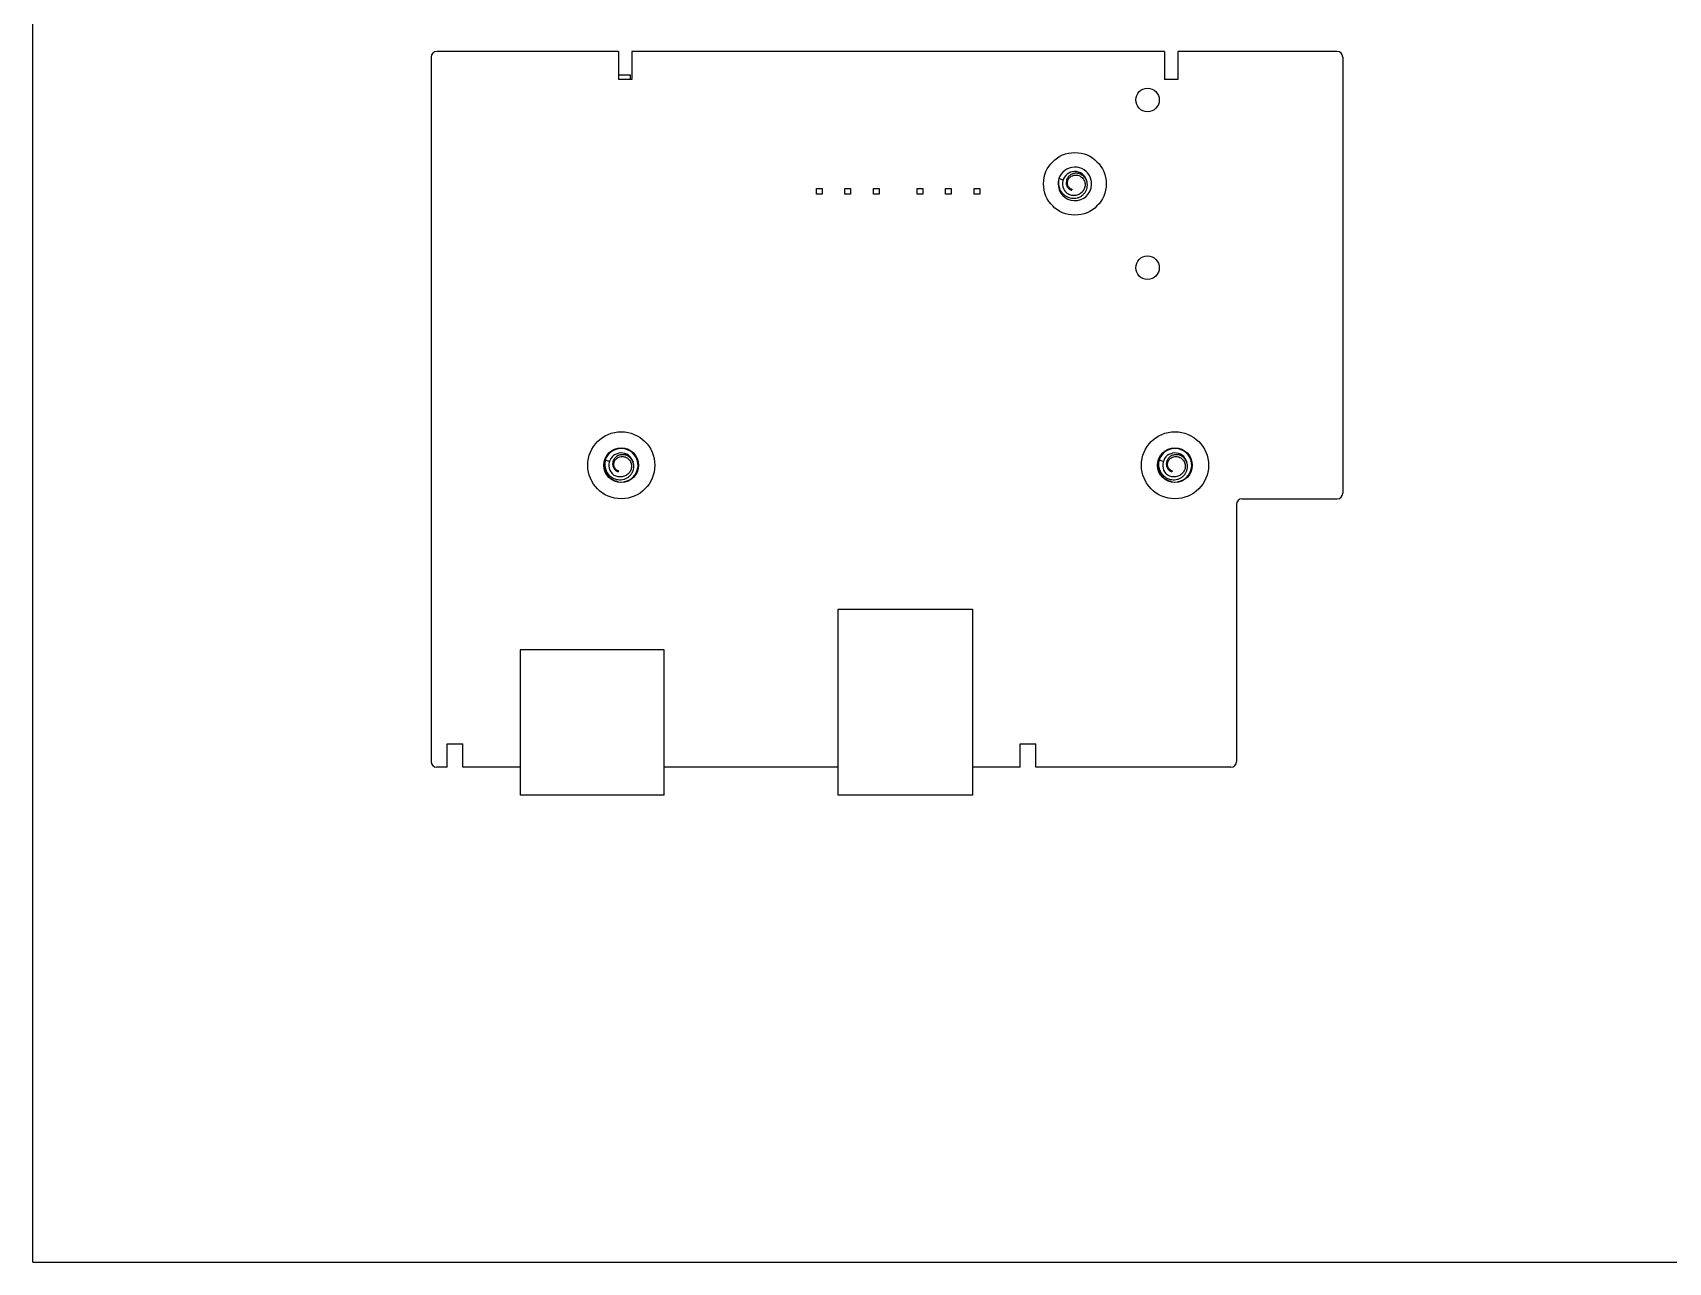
# Model space of a CAD drawing. Header units: millimetres. Extents: x 0 to 420, y 0 to 297.
# Drawn here: x 0 to 146.2, y 0 to 109.9 of the extents above; entities that cross this region are included whole.
import ezdxf

# ---------------------------------------------------------------- set-up
doc = ezdxf.new("R2010")
doc.units = ezdxf.units.MM
doc.header["$LTSCALE"] = 23.1
doc.layers.get('0').update_dxf_attribs({"linetype": 'CONTINUOUS'})

msp = doc.modelspace()

# ---------------------------------------------------------------- linework, layer by layer
at = {"color": 7, "linetype": 'Continuous'}
for p, q in [((0, 0), (0, 297)), ((52.364, 108.265), (36.114, 108.265)), ((52.364, 108.265), (52.364, 105.765)), ((53.564, 108.265), (53.564, 105.765)), ((101.164, 108.265), (53.564, 108.265)), ((101.164, 108.265), (101.164, 105.765)), ((102.364, 108.265), (102.364, 105.765)), ((116.614, 108.265), (102.364, 108.265)), ((35.614, 107.765), (35.614, 44.765)), ((117.114, 107.765), (117.114, 68.765)), ((52.364, 106.165), (53.414, 106.165)), ((53.564, 105.765), (52.364, 105.765)), ((53.414, 106.165), (53.414, 105.765)), ((102.364, 105.765), (101.164, 105.765)), ((92.118, 96.767), (91.737, 96.891)), ((70.064, 95.511), (70.064, 96.011)), ((70.064, 96.011), (70.564, 96.011)), ((70.564, 95.511), (70.064, 95.511)), ((70.564, 96.011), (70.564, 95.511)), ((72.614, 95.511), (72.614, 96.011)), ((72.614, 96.011), (73.114, 96.011)), ((73.114, 95.511), (72.614, 95.511)), ((73.114, 96.011), (73.114, 95.511)), ((75.164, 95.511), (75.164, 96.011)), ((75.164, 96.011), (75.664, 96.011)), ((75.664, 95.511), (75.164, 95.511)), ((75.664, 96.011), (75.664, 95.511)), ((79.064, 95.511), (79.064, 96.011)), ((79.064, 96.011), (79.564, 96.011)), ((79.564, 95.511), (79.064, 95.511)), ((79.564, 96.011), (79.564, 95.511)), ((81.614, 95.511), (81.614, 96.011)), ((81.614, 96.011), (82.114, 96.011)), ((82.114, 95.511), (81.614, 95.511)), ((82.114, 96.011), (82.114, 95.511)), ((84.164, 95.511), (84.164, 96.011)), ((84.164, 96.011), (84.664, 96.011)), ((84.664, 95.511), (84.164, 95.511)), ((84.664, 96.011), (84.664, 95.511)), ((92.919, 95.918), (92.887, 95.851)), ((51.568, 71.605), (51.187, 71.728)), ((101.068, 71.605), (100.687, 71.728)), ((52.369, 70.756), (52.337, 70.688)), ((101.869, 70.756), (101.837, 70.688)), ((107.614, 67.765), (107.614, 44.765)), ((108.114, 68.265), (116.614, 68.265)), ((72.014, 41.765), (72.014, 58.405)), ((72.014, 58.405), (84.014, 58.405)), ((84.014, 58.405), (84.014, 41.765)), ((43.564, 54.765), (43.564, 41.765)), ((56.464, 54.765), (43.564, 54.765)), ((56.464, 41.765), (56.464, 54.765)), ((37.064, 44.265), (37.064, 46.365)), ((37.064, 46.365), (38.464, 46.365)), ((38.464, 44.265), (38.464, 46.365)), ((88.264, 44.265), (88.264, 46.365)), ((88.264, 46.365), (89.664, 46.365)), ((89.664, 44.265), (89.664, 46.365)), ((37.064, 44.265), (36.114, 44.265)), ((43.564, 44.265), (38.464, 44.265)), ((72.014, 44.265), (56.464, 44.265)), ((88.264, 44.265), (84.014, 44.265)), ((107.114, 44.265), (89.664, 44.265)), ((56.464, 41.765), (43.564, 41.765)), ((84.014, 41.765), (72.014, 41.765)), ((0, 0), (420, 0))]:
    msp.add_line(p, q, dxfattribs=at)
for centre, radius in [((99.664, 103.927), 1.05), ((93.164, 96.427), 2.8), ((99.664, 88.927), 1.05), ((52.614, 71.265), 1.55), ((102.114, 71.265), 1.55)]:
    msp.add_circle(centre, radius, dxfattribs=at)
at = {"color": 4, "linetype": 'Continuous'}
for centre in [(52.614, 71.265), (102.114, 71.265)]:
    msp.add_circle(centre, 3, dxfattribs=at)
at = {"color": 7, "linetype": 'Continuous'}
for centre, radius, start, end in [((36.114, 107.765), 0.5, 90, 180), ((116.614, 107.765), 0.5, 0, 90), ((93.164, 96.427), 1.5, 162.25441, 199.59264), ((93.164, 96.427), 1.5, 21.18611, 161.99973), ((93.164, 96.427), 1.5, 200.65495, 20.12411), ((93.164, 96.427), 1.1, 7.76311, 230.77125), ((93.167, 96.428), 1.497, 20.12176, 21.18569), ((93.165, 96.428), 1.501, 199.59641, 200.65734), ((52.614, 71.265), 1.5, 162.25441, 199.59264), ((52.614, 71.265), 1.5, 21.18611, 161.99973), ((52.614, 71.265), 1.5, 200.65495, 20.12411), ((52.614, 71.265), 1.1, 7.76311, 230.77125), ((52.617, 71.266), 1.497, 20.12176, 21.18569), ((102.114, 71.265), 1.5, 162.25441, 199.59264), ((102.114, 71.265), 1.5, 21.18611, 161.99973), ((102.114, 71.265), 1.5, 200.65495, 20.12411), ((102.114, 71.265), 1.1, 7.76311, 230.77125), ((102.117, 71.266), 1.497, 20.12176, 21.18569), ((52.615, 71.265), 1.501, 199.59641, 200.65734), ((102.115, 71.265), 1.501, 199.59641, 200.65734), ((116.614, 68.765), 0.5, 270, 360), ((108.114, 67.765), 0.5, 90, 180), ((36.114, 44.765), 0.5, 180, 270), ((107.114, 44.765), 0.5, 270, 360)]:
    msp.add_arc(centre, radius, start, end, dxfattribs=at)
for points, knots in [([(91.737, 96.891), (91.716, 96.806), (91.69, 96.633), (91.696, 96.371), (91.749, 96.114), (91.848, 95.871), (91.989, 95.651), (92.169, 95.46), (92.382, 95.307), (92.62, 95.197), (92.875, 95.136), (93.137, 95.126), (93.395, 95.17), (93.639, 95.265), (93.858, 95.409), (94.042, 95.596), (94.18, 95.818), (94.238, 95.984), (94.256, 96.068)], [0, 0, 0, 0, 0.0626144, 0.1252223, 0.1878137, 0.250394, 0.3129602, 0.3755121, 0.4380488, 0.5005693, 0.5630726, 0.6255575, 0.6880228, 0.7504671, 0.8128889, 0.8752864, 0.9376575, 1, 1, 1, 1]), ([(92.404, 96.679), (92.388, 96.593), (92.385, 96.415), (92.458, 96.203), (92.559, 96.059), (92.653, 95.967), (92.763, 95.895), (92.845, 95.862), (92.887, 95.851)], [0, 0, 0, 0, 0.2504944, 0.5003638, 0.6255647, 0.7505868, 0.8754038, 1, 1, 1, 1]), ([(94.253, 96.576), (94.228, 96.68), (94.147, 96.882), (93.974, 97.092), (93.803, 97.221), (93.661, 97.297), (93.508, 97.349), (93.349, 97.375), (93.188, 97.374), (93.029, 97.346), (92.878, 97.29), (92.739, 97.209), (92.618, 97.103), (92.518, 96.977), (92.444, 96.835), (92.414, 96.732), (92.404, 96.679)], [0, 0, 0, 0, 0.1251757, 0.2502369, 0.3129158, 0.3755673, 0.4381894, 0.5007796, 0.5633355, 0.6258546, 0.6883339, 0.7507701, 0.8131595, 0.8754977, 0.9377797, 1, 1, 1, 1]), ([(92.919, 95.918), (92.883, 95.929), (92.813, 95.96), (92.719, 96.024), (92.639, 96.106), (92.554, 96.233), (92.494, 96.418), (92.502, 96.612), (92.546, 96.758), (92.597, 96.861), (92.664, 96.955), (92.772, 97.064), (92.937, 97.166), (93.088, 97.205), (93.164, 97.213)], [0, 0, 0, 0, 0.0620944, 0.1243055, 0.1865867, 0.2489567, 0.3733963, 0.4981248, 0.560803, 0.6235263, 0.6862928, 0.7491058, 0.8744675, 1, 1, 1, 1]), ([(93.164, 97.213), (93.223, 97.219), (93.344, 97.218), (93.52, 97.176), (93.682, 97.096), (93.824, 96.984), (93.939, 96.844), (94.023, 96.683), (94.073, 96.509), (94.088, 96.328), (94.067, 96.148), (94.012, 95.976), (93.925, 95.816), (93.81, 95.676), (93.672, 95.559), (93.514, 95.469), (93.343, 95.408), (93.224, 95.388), (93.164, 95.383)], [0, 0, 0, 0, 0.0622475, 0.1245429, 0.1868811, 0.2492535, 0.3116673, 0.3741171, 0.4365959, 0.4990991, 0.5616331, 0.6241951, 0.6867792, 0.749381, 0.8120056, 0.8746492, 0.9373238, 1, 1, 1, 1]), ([(94.256, 96.068), (94.275, 96.151), (94.294, 96.322), (94.273, 96.493), (94.253, 96.576)], [0, 0, 0, 0, 0.5001317, 1, 1, 1, 1]), ([(93.164, 95.383), (93.042, 95.374), (92.793, 95.398), (92.568, 95.505), (92.468, 95.575)], [0, 0, 0, 0, 0.4998186, 1, 1, 1, 1]), ([(51.187, 71.728), (51.166, 71.644), (51.14, 71.471), (51.146, 71.209), (51.199, 70.952), (51.298, 70.709), (51.439, 70.488), (51.619, 70.297), (51.832, 70.144), (52.07, 70.035), (52.325, 69.973), (52.587, 69.964), (52.845, 70.007), (53.089, 70.102), (53.308, 70.246), (53.492, 70.434), (53.63, 70.656), (53.688, 70.821), (53.706, 70.906)], [0, 0, 0, 0, 0.0626144, 0.1252223, 0.1878137, 0.250394, 0.3129602, 0.3755121, 0.4380488, 0.5005693, 0.5630726, 0.6255575, 0.6880228, 0.7504671, 0.8128889, 0.8752864, 0.9376575, 1, 1, 1, 1]), ([(53.703, 71.413), (53.678, 71.517), (53.597, 71.719), (53.424, 71.929), (53.253, 72.059), (53.111, 72.135), (52.958, 72.187), (52.799, 72.213), (52.638, 72.212), (52.479, 72.183), (52.328, 72.128), (52.189, 72.046), (52.068, 71.941), (51.968, 71.815), (51.894, 71.672), (51.864, 71.569), (51.854, 71.517)], [0, 0, 0, 0, 0.1251757, 0.2502369, 0.3129158, 0.3755673, 0.4381894, 0.5007796, 0.5633355, 0.6258546, 0.6883339, 0.7507701, 0.8131595, 0.8754977, 0.9377797, 1, 1, 1, 1]), ([(52.369, 70.756), (52.333, 70.767), (52.263, 70.797), (52.169, 70.862), (52.089, 70.944), (52.004, 71.07), (51.944, 71.255), (51.952, 71.449), (51.996, 71.595), (52.047, 71.699), (52.114, 71.792), (52.222, 71.901), (52.387, 72.004), (52.538, 72.043), (52.614, 72.05)], [0, 0, 0, 0, 0.0620944, 0.1243055, 0.1865867, 0.2489567, 0.3733963, 0.4981248, 0.560803, 0.6235263, 0.6862928, 0.7491058, 0.8744675, 1, 1, 1, 1]), ([(52.614, 72.05), (52.673, 72.057), (52.794, 72.055), (52.97, 72.013), (53.132, 71.934), (53.274, 71.821), (53.389, 71.681), (53.473, 71.521), (53.523, 71.347), (53.538, 71.166), (53.517, 70.986), (53.462, 70.813), (53.375, 70.654), (53.26, 70.514), (53.122, 70.396), (52.964, 70.306), (52.793, 70.245), (52.674, 70.226), (52.614, 70.221)], [0, 0, 0, 0, 0.0622475, 0.1245429, 0.1868811, 0.2492535, 0.3116673, 0.3741171, 0.4365959, 0.4990991, 0.5616331, 0.6241951, 0.6867792, 0.749381, 0.8120056, 0.8746492, 0.9373238, 1, 1, 1, 1]), ([(100.687, 71.728), (100.666, 71.644), (100.64, 71.471), (100.646, 71.209), (100.699, 70.952), (100.798, 70.709), (100.939, 70.488), (101.119, 70.297), (101.332, 70.144), (101.57, 70.035), (101.825, 69.973), (102.087, 69.964), (102.345, 70.007), (102.589, 70.102), (102.808, 70.246), (102.992, 70.434), (103.13, 70.656), (103.188, 70.821), (103.206, 70.906)], [0, 0, 0, 0, 0.0626144, 0.1252223, 0.1878137, 0.250394, 0.3129602, 0.3755121, 0.4380488, 0.5005693, 0.5630726, 0.6255575, 0.6880228, 0.7504671, 0.8128889, 0.8752864, 0.9376575, 1, 1, 1, 1]), ([(103.203, 71.413), (103.178, 71.517), (103.097, 71.719), (102.924, 71.929), (102.753, 72.059), (102.611, 72.135), (102.458, 72.187), (102.299, 72.213), (102.138, 72.212), (101.979, 72.183), (101.828, 72.128), (101.689, 72.046), (101.568, 71.941), (101.468, 71.815), (101.394, 71.672), (101.364, 71.569), (101.354, 71.517)], [0, 0, 0, 0, 0.1251757, 0.2502369, 0.3129158, 0.3755673, 0.4381894, 0.5007796, 0.5633355, 0.6258546, 0.6883339, 0.7507701, 0.8131595, 0.8754977, 0.9377797, 1, 1, 1, 1]), ([(101.869, 70.756), (101.833, 70.767), (101.763, 70.797), (101.669, 70.862), (101.589, 70.944), (101.504, 71.07), (101.444, 71.255), (101.452, 71.449), (101.496, 71.595), (101.547, 71.699), (101.614, 71.792), (101.722, 71.901), (101.887, 72.004), (102.038, 72.043), (102.114, 72.05)], [0, 0, 0, 0, 0.0620944, 0.1243055, 0.1865867, 0.2489567, 0.3733963, 0.4981248, 0.560803, 0.6235263, 0.6862928, 0.7491058, 0.8744675, 1, 1, 1, 1]), ([(102.114, 72.05), (102.173, 72.057), (102.294, 72.055), (102.47, 72.013), (102.632, 71.934), (102.774, 71.821), (102.889, 71.681), (102.973, 71.521), (103.023, 71.347), (103.038, 71.166), (103.017, 70.986), (102.962, 70.813), (102.875, 70.654), (102.76, 70.514), (102.622, 70.396), (102.464, 70.306), (102.293, 70.245), (102.174, 70.226), (102.114, 70.221)], [0, 0, 0, 0, 0.0622475, 0.1245429, 0.1868811, 0.2492535, 0.3116673, 0.3741171, 0.4365959, 0.4990991, 0.5616331, 0.6241951, 0.6867792, 0.749381, 0.8120056, 0.8746492, 0.9373238, 1, 1, 1, 1]), ([(51.854, 71.517), (51.838, 71.431), (51.835, 71.252), (51.908, 71.041), (52.009, 70.897), (52.103, 70.805), (52.213, 70.732), (52.295, 70.7), (52.337, 70.688)], [0, 0, 0, 0, 0.2504944, 0.5003638, 0.6255647, 0.7505868, 0.8754038, 1, 1, 1, 1]), ([(52.614, 70.221), (52.492, 70.211), (52.243, 70.235), (52.018, 70.343), (51.918, 70.413)], [0, 0, 0, 0, 0.4998186, 1, 1, 1, 1]), ([(53.706, 70.906), (53.725, 70.989), (53.744, 71.16), (53.723, 71.33), (53.703, 71.413)], [0, 0, 0, 0, 0.5001317, 1, 1, 1, 1]), ([(101.354, 71.517), (101.338, 71.431), (101.335, 71.252), (101.408, 71.041), (101.509, 70.897), (101.603, 70.805), (101.713, 70.732), (101.795, 70.7), (101.837, 70.688)], [0, 0, 0, 0, 0.2504944, 0.5003638, 0.6255647, 0.7505868, 0.8754038, 1, 1, 1, 1]), ([(102.114, 70.221), (101.992, 70.211), (101.743, 70.235), (101.518, 70.343), (101.418, 70.413)], [0, 0, 0, 0, 0.4998186, 1, 1, 1, 1]), ([(103.206, 70.906), (103.225, 70.989), (103.244, 71.16), (103.223, 71.33), (103.203, 71.413)], [0, 0, 0, 0, 0.5001317, 1, 1, 1, 1])]:
    msp.add_open_spline(points, degree=3, knots=knots, dxfattribs=at)

doc.saveas('drawing.dxf')
